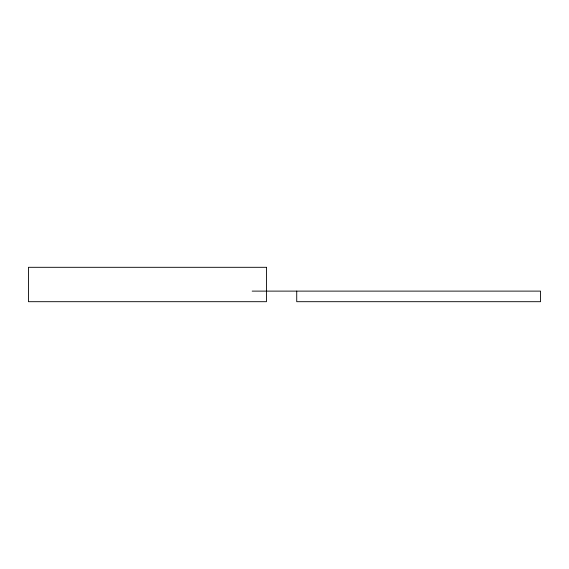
<?xml version="1.0" encoding="UTF-8"?>
<svg xmlns="http://www.w3.org/2000/svg" width="569" height="569" viewBox="0 0 569 569"><rect width="100%" height="100%" fill="white"/><g stroke="black" fill="none" stroke-linecap="round" stroke-linejoin="round"><path stroke-width="0.85" d="M252.174 291.115L540.55 291.115L540.55 301.691L296.726 301.691L296.726 291.115M266.456 267.309L28.45 267.309L28.45 301.691L266.456 301.691L266.456 267.309"/></g></svg>
